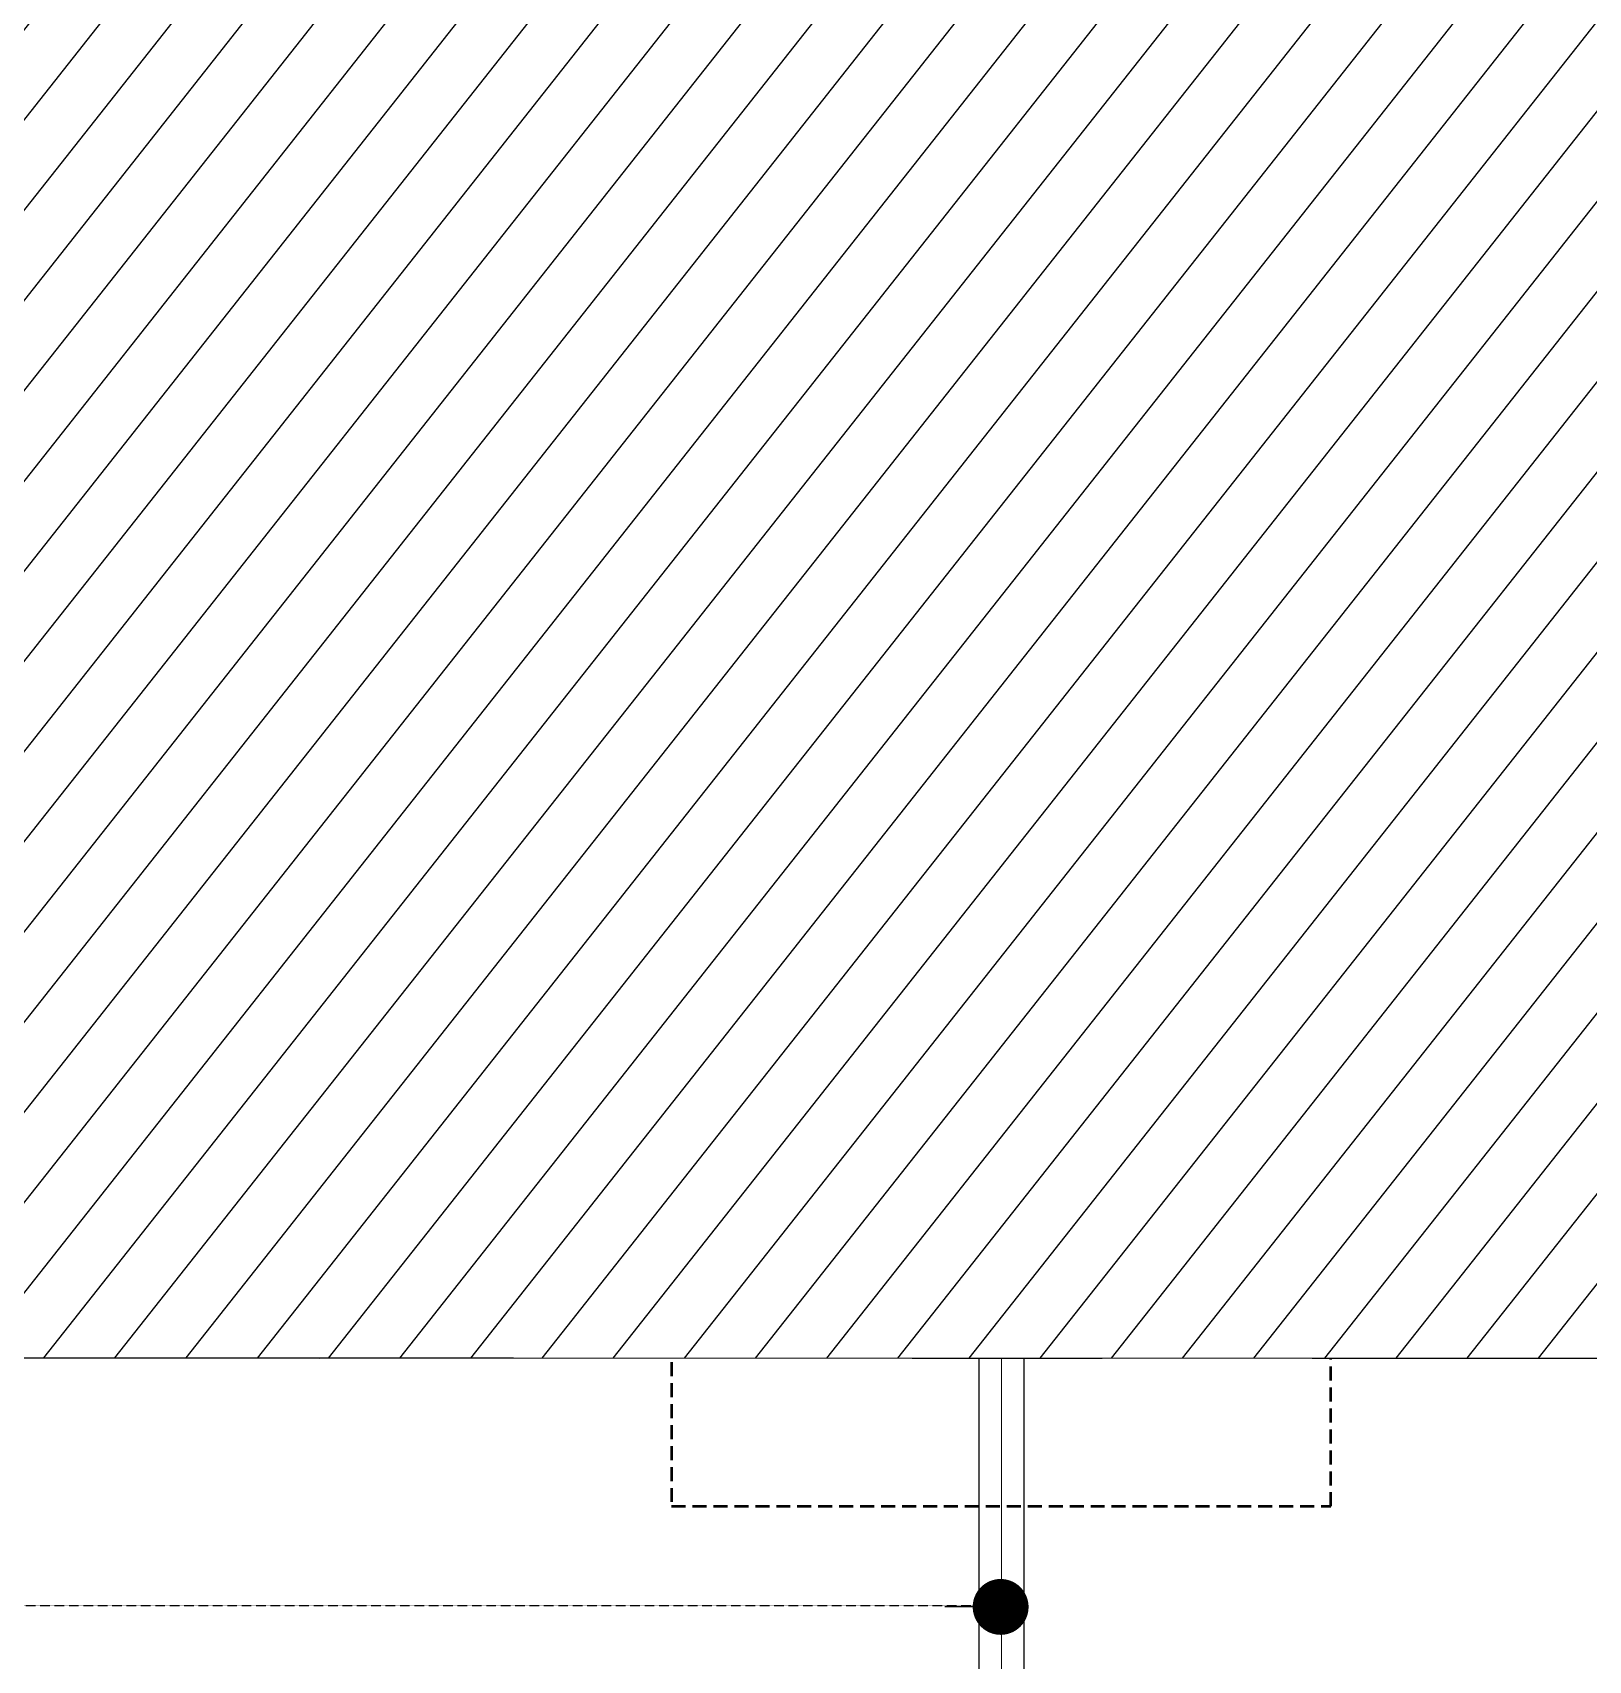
# Model space of a CAD drawing. Header units: centimetres. Extents: x -6122352 to 4157695, y -1694241 to 1947892.
# Drawn here: x 130869 to 137830, y -194624 to -187341 of the extents above; entities that cross this region are included whole.
import ezdxf
from ezdxf.xclip import XClip

# ---------------------------------------------------------------- set-up
doc = ezdxf.new("R2010")
doc.units = ezdxf.units.CM
doc.header["$MEASUREMENT"] = 0
doc.header["$XCLIPFRAME"] = 2
for name, pattern in [('DASHED2', [0.375, 0.25, -0.125]), ('XR-AR-END-SETTING OUT PLAN$0$23585-XR-AR-END-GROUND FLOOR$0$23261-XR-AR-SI-GF$0$HIDDEN', [0.375, 0.25, -0.125]), ('XR-AR-END-SETTING OUT PLAN$0$23585-XR-AR-END-GROUND FLOOR$0$945-4P-1-101-GROUND FLOOR PLAN$0$XR-MIDDLE-GROUND FLOOR PLAN$0$HIDDEN2', [0.1875, 0.125, -0.0625]), ('XR-AR-END-SETTING OUT PLAN$0$23585-XR-AR-END-GROUND FLOOR$0$XR-END-GROUND FLOOR PLAN$0$HIDDEN', [9.525, 6.35, -3.175]), ('XR-AR-END-SETTING OUT PLAN$0$23585-XR-AR-END-GROUND FLOOR$0$XR-END-GROUND FLOOR PLAN$0$HIDDEN2', [0.1875, 0.125, -0.0625]), ('XR-AR-MID-SETTING OUT FOR MASTER$0$23585-XR-AR-MID-GROUND FLOOR$0$23261-XR-AR-SI-GF$0$HIDDEN', [0.375, 0.25, -0.125]), ('XR-AR-MID-SETTING OUT FOR MASTER$0$23585-XR-AR-MID-GROUND FLOOR$0$945-4P-1-101-GROUND FLOOR PLAN$0$XR-MIDDLE-GROUND FLOOR PLAN$0$HIDDEN', [9.525, 6.35, -3.175]), ('XR-AR-MID-SETTING OUT FOR MASTER$0$23585-XR-AR-MID-GROUND FLOOR$0$945-4P-1-101-GROUND FLOOR PLAN$0$XR-MIDDLE-GROUND FLOOR PLAN$0$HIDDEN2', [0.1875, 0.125, -0.0625])]:
    doc.linetypes.add(name, pattern=pattern)
doc.layers.add('08-Compound Wall-4', color=7, linetype='Continuous', lineweight=25, true_color=0xff4405)
doc.layers.add('23585-XR-AR-DAMAC PLOT LIMITS$0$1-End units', color=7, linetype='Continuous', lineweight=5, true_color=0xf8991e)
for name, color, linetype, lineweight in [('23585-XR-AR-DAMAC PLOT LIMITS$0$1-Mid units', 41, 'Continuous', 5), ('@ Foundations', 4, 'DASHED2', 50), ('A-ANNO-TEXT', 3, 'Continuous', 25), ('XR-AR-END-SETTING OUT PLAN$0$23585-XR-AR-END-GROUND FLOOR$0$A-DOOR-FULL', 1, 'Continuous', 9), ('XR-AR-END-SETTING OUT PLAN$0$23585-XR-AR-END-GROUND FLOOR$0$A-FLOR-OVHD', 9, 'XR-AR-END-SETTING OUT PLAN$0$23585-XR-AR-END-GROUND FLOOR$0$23261-XR-AR-SI-GF$0$HIDDEN', 15), ('XR-AR-END-SETTING OUT PLAN$0$23585-XR-AR-END-GROUND FLOOR$0$A-GLAZ-SILL', 8, 'Continuous', 5), ('XR-AR-END-SETTING OUT PLAN$0$23585-XR-AR-END-GROUND FLOOR$0$A-GLAZ-WNDO', 232, 'Continuous', 9), ('XR-AR-END-SETTING OUT PLAN$0$23585-XR-AR-END-GROUND FLOOR$0$A-WALL', 7, 'Continuous', 30), ('XR-AR-END-SETTING OUT PLAN$0$23585-XR-AR-END-GROUND FLOOR$0$A-WALL-FNSH', 9, 'Continuous', 5), ('XR-AR-END-SETTING OUT PLAN$0$23585-XR-AR-END-GROUND FLOOR$0$S-COLS', 51, 'Continuous', 40), ('XR-AR-END-SETTING OUT PLAN$0$23585-XR-AR-END-GROUND FLOOR$0$S-COLS-PATT', 8, 'Continuous', 5), ('XR-AR-MID-SETTING OUT FOR MASTER$0$23585-XR-AR-MID-GROUND FLOOR$0$$A-GLAZ-WNDO', 232, 'Continuous', 9), ('XR-AR-MID-SETTING OUT FOR MASTER$0$23585-XR-AR-MID-GROUND FLOOR$0$$A-WALL', 1, 'Continuous', 5), ('XR-AR-MID-SETTING OUT FOR MASTER$0$23585-XR-AR-MID-GROUND FLOOR$0$A-DOOR', 31, 'Continuous', 5), ('XR-AR-MID-SETTING OUT FOR MASTER$0$23585-XR-AR-MID-GROUND FLOOR$0$A-DOOR-FULL', 1, 'Continuous', 9), ('XR-AR-MID-SETTING OUT FOR MASTER$0$23585-XR-AR-MID-GROUND FLOOR$0$A-FLOR-OVHD', 9, 'XR-AR-MID-SETTING OUT FOR MASTER$0$23585-XR-AR-MID-GROUND FLOOR$0$23261-XR-AR-SI-GF$0$HIDDEN', 15), ('XR-AR-MID-SETTING OUT FOR MASTER$0$23585-XR-AR-MID-GROUND FLOOR$0$A-FLOR-PATT', 8, 'Continuous', 5), ('XR-AR-MID-SETTING OUT FOR MASTER$0$23585-XR-AR-MID-GROUND FLOOR$0$A-GLAZ-SILL', 8, 'Continuous', 5), ('XR-AR-MID-SETTING OUT FOR MASTER$0$23585-XR-AR-MID-GROUND FLOOR$0$A-GLAZ-WNDO', 232, 'Continuous', 9), ('XR-AR-MID-SETTING OUT FOR MASTER$0$23585-XR-AR-MID-GROUND FLOOR$0$A-WALL', 7, 'Continuous', 30), ('XR-AR-MID-SETTING OUT FOR MASTER$0$23585-XR-AR-MID-GROUND FLOOR$0$A-WALL-FNSH', 9, 'Continuous', 5), ('XR-AR-MID-SETTING OUT FOR MASTER$0$23585-XR-AR-MID-GROUND FLOOR$0$S-COLS', 51, 'Continuous', 40)]:
    doc.layers.add(name, color=color, linetype=linetype, lineweight=lineweight)
for name, color, linetype in [('@MI-REF LAYER', 7, 'Continuous'), ('B_TH_4', 7, 'Continuous'), ('XR-AR-END-SETTING OUT PLAN$0$23585-XR-AR-END-GROUND FLOOR$0$A-Flor-Strs', 1, 'Continuous'), ('XR-AR-MID-SETTING OUT FOR MASTER$0$23585-XR-AR-MID-GROUND FLOOR$0$A-Flor-Strs', 1, 'Continuous'), ('XR-AR-MID-SETTING OUT FOR MASTER$0$23585-XR-AR-MID-GROUND FLOOR$0$GS-HATCH-FLOOR TILE', 251, 'Continuous')]:
    doc.layers.add(name, color=color, linetype=linetype)

# ---------------------------------------------------------------- blocks, each defined once
blk = doc.blocks.new('23585-XR-AR-DAMAC PLOT LIMITS')
at = {"layer": '23585-XR-AR-DAMAC PLOT LIMITS$0$1-End units', "color": 251, "true_color": 0x636466}
blk.add_lwpolyline([(496635.7795, 2768869.0365), (496629.5999, 2768862.2921), (496611.9049, 2768878.5059), (496618.0851, 2768885.2507)], close=True, dxfattribs=at)
at = {"layer": '23585-XR-AR-DAMAC PLOT LIMITS$0$1-Mid units', "color": 251, "true_color": 0x636466}
blk.add_lwpolyline([(496607.8513, 2768874.0821), (496611.9049, 2768878.5059), (496629.5999, 2768862.2921), (496625.5465, 2768857.8683)], close=True, dxfattribs=at)
blk = doc.blocks.new('A$Cf093b529')
at = {"layer": 'A-ANNO-TEXT'}
blk.add_blockref('23585-XR-AR-DAMAC PLOT LIMITS', (-495391.9901, -2768603.4419), dxfattribs=at)
blk = doc.blocks.new('XR-AR-END-SETTING OUT PLAN$0$23585-XR-AR-END-GROUND FLOOR$0$XR-END-GROUND FLOOR PLAN$0$A$C69996ABC')
at = {"layer": 'XR-AR-END-SETTING OUT PLAN$0$23585-XR-AR-END-GROUND FLOOR$0$A-GLAZ-SILL'}
blk.add_line((0.25, 1), (0.25, 0.1), dxfattribs=at)
at = {"layer": 'XR-AR-END-SETTING OUT PLAN$0$23585-XR-AR-END-GROUND FLOOR$0$A-GLAZ-WNDO'}
for p, q in [((0, 1), (0, 0.95)), ((0.25, 1), (0, 1)), ((0, 0.95), (0.15, 0.95)), ((0, 0.95), (0, 0.15)), ((0.15, 0.95), (0.15, 1)), ((0.15, 1), (0.15, 0.1)), ((0.15, 0.15), (0, 0.15)), ((0, 0.1), (0, 0.15)), ((0.15, 0.1), (0.15, 0.15)), ((0.25, 0.1), (0, 0.1))]:
    blk.add_line(p, q, dxfattribs=at)
blk.add_lwpolyline([(0, 0.95), (0, 0.15), (0.05, 0.15), (0.05, 0.95)], close=True, dxfattribs=at)
blk.add_lwpolyline([(0.05, 0.1), (0, 0.1)], dxfattribs=at)
blk = doc.blocks.new('*U37')
for points in [[(91, 0), (41, 0), (41, 1021), (91, 1021)], [(0, 0), (38, 0), (38, -50), (50, -50), (50, -110), (0, -110)], [(1100, 0), (1062, 0), (1062, -50), (1050, -50), (1050, -110), (1100, -110)]]:
    blk.add_lwpolyline(points, close=True)
at = {"color": 8, "linetype": 'XR-AR-END-SETTING OUT PLAN$0$23585-XR-AR-END-GROUND FLOOR$0$XR-END-GROUND FLOOR PLAN$0$HIDDEN2'}
blk.add_arc((41, 0), 1021, 0, 90, dxfattribs=at)
at = {"layer": 'XR-AR-END-SETTING OUT PLAN$0$23585-XR-AR-END-GROUND FLOOR$0$A-GLAZ-SILL', "linetype": 'XR-AR-END-SETTING OUT PLAN$0$23585-XR-AR-END-GROUND FLOOR$0$945-4P-1-101-GROUND FLOOR PLAN$0$XR-MIDDLE-GROUND FLOOR PLAN$0$HIDDEN2', "ltscale": 3}
blk.add_lwpolyline([(0, 0), (1100, 0), (1100, -110), (0, -110)], close=True, dxfattribs=at)
blk = doc.blocks.new('*U131')
for points in [[(91, 0), (41, 0), (41, 1021), (91, 1021)], [(0, 0), (38, 0), (38, -50), (50, -50), (50, -122.2), (0, -122.2)], [(1100, 0), (1062, 0), (1062, -50), (1050, -50), (1050, -122.2), (1100, -122.2)]]:
    blk.add_lwpolyline(points, close=True)
at = {"color": 8, "linetype": 'XR-AR-END-SETTING OUT PLAN$0$23585-XR-AR-END-GROUND FLOOR$0$XR-END-GROUND FLOOR PLAN$0$HIDDEN2'}
blk.add_arc((41, 0), 1021, 0, 90, dxfattribs=at)
at = {"layer": 'XR-AR-END-SETTING OUT PLAN$0$23585-XR-AR-END-GROUND FLOOR$0$A-GLAZ-SILL', "linetype": 'XR-AR-END-SETTING OUT PLAN$0$23585-XR-AR-END-GROUND FLOOR$0$945-4P-1-101-GROUND FLOOR PLAN$0$XR-MIDDLE-GROUND FLOOR PLAN$0$HIDDEN2', "ltscale": 3}
blk.add_lwpolyline([(0, 0), (1100, 0), (1100, -122.2), (0, -122.2)], close=True, dxfattribs=at)
blk = doc.blocks.new('*U36')
at = {"linetype": 'XR-AR-END-SETTING OUT PLAN$0$23585-XR-AR-END-GROUND FLOOR$0$XR-END-GROUND FLOOR PLAN$0$HIDDEN', "ltscale": 0.2}
blk.add_lwpolyline([(672.5, 0, 0, 0, 0), (125, 0, 16.7, 16.7, 0), (62.5, -171.7, 16.7, 16.7, 0), (-62.5, 171.7, 16.7, 16.7, 0), (-125, 0, 0, 0, 0), (-771.8, 0, 0, 0, 0)], format="xyseb", dxfattribs=at)
blk = doc.blocks.new('XR-AR-END-SETTING OUT PLAN$0$23585-XR-AR-END-GROUND FLOOR$0$A$C75a8815d')
at = {"layer": 'XR-AR-END-SETTING OUT PLAN$0$23585-XR-AR-END-GROUND FLOOR$0$S-COLS', "color": 252, "lineweight": 30}
for points in [[(6049.9, 3656.8), (6049.9, 2256.8), (6249.9, 2256.8), (6249.9, 3656.8)], [(6050, 1200), (6050, 0), (6250, 0), (6250, 1200)]]:
    blk.add_lwpolyline(points, close=True, dxfattribs=at)
blk = doc.blocks.new('XR-AR-END-SETTING OUT PLAN')
at = {"layer": '08-Compound Wall-4', "ltscale": 100}
blk.add_lwpolyline([(9050.1, 5500), (9050.1, 1500), (9250.1, 1500), (9250.1, 5500)], dxfattribs=at)
at = {"layer": 'XR-AR-END-SETTING OUT PLAN$0$23585-XR-AR-END-GROUND FLOOR$0$A-FLOR-OVHD', "color": 8, "ltscale": 5}
blk.add_lwpolyline([(8549.8, 7912.7), (9050, 7912.7), (9050, 7412.7), (8549.8, 7412.7)], close=True, dxfattribs=at)
for points in [[(8549.8, 7912.7), (9050, 7412.7)], [(9050, 7912.7), (8549.8, 7412.7)], [(8850.1, 5750), (9050.1, 6550)], [(8850.1, 6550), (9050.1, 5750)]]:
    blk.add_lwpolyline(points, dxfattribs=at)
at = {"layer": 'XR-AR-END-SETTING OUT PLAN$0$23585-XR-AR-END-GROUND FLOOR$0$A-Flor-Strs', "color": 8, "linetype": 'XR-AR-END-SETTING OUT PLAN$0$23585-XR-AR-END-GROUND FLOOR$0$XR-END-GROUND FLOOR PLAN$0$HIDDEN', "ltscale": 0.1}
for p, q in [((7950.1, 11508.5), (7950.1, 8110)), ((8000.1, 9060), (8000.1, 11526.8)), ((8050.1, 9010), (8050.1, 11545)), ((8000.1, 11350), (7950.1, 11350)), ((8050.1, 11350), (9050.1, 11350)), ((8000.1, 11070), (7950.1, 11070)), ((8050.1, 11070), (9050.1, 11070)), ((8000.1, 10790), (7950.1, 10790)), ((8050.1, 10790), (9050.1, 10790)), ((8000.1, 10510), (7950.1, 10510)), ((8050.1, 10510), (9050.1, 10510)), ((8000.1, 10230), (7950.1, 10230)), ((8050.1, 10230), (9030.1, 10230)), ((8000.1, 9950), (7950.1, 9950)), ((8050.1, 9950), (9030.1, 9950)), ((8050.1, 9840), (9030.1, 9840)), ((8000.1, 9670), (7950.1, 9670)), ((8050.1, 9670), (9030.1, 9670)), ((8000.1, 9390), (7950.1, 9390)), ((8050.1, 9390), (9030.1, 9390)), ((8000.1, 9110), (7950.1, 9110)), ((8050.1, 9110), (9030.1, 9110)), ((7950.1, 9060), (8000.1, 9060)), ((7950.1, 9010), (8050.1, 9010)), ((7950.1, 8210), (9050.1, 8210)), ((7950.1, 8160), (9050.1, 8160)), ((7950.1, 8110), (9050.1, 8110))]:
    blk.add_line(p, q, dxfattribs=at)
at = {"layer": 'XR-AR-END-SETTING OUT PLAN$0$23585-XR-AR-END-GROUND FLOOR$0$A-WALL', "color": 8}
for p, q in [((8100.1, 6650), (9250.1, 6650)), ((8100.1, 6650), (8100.1, 6550)), ((8750.1, 5750), (8750.1, 6650)), ((9250.1, 6650), (9250.1, 5500)), ((8100.1, 6550), (8750.1, 6550)), ((8700.1, 5750), (8750.1, 5750)), ((8700.1, 5500), (8700.1, 5750)), ((9250.1, 5500), (8700.1, 5500)), ((9050.1, 5500), (9050.1, 5500))]:
    blk.add_line(p, q, dxfattribs=at)
for points in [[(9250.1, 6650), (9050.1, 6650), (9050.1, 8750), (6850.1, 8750), (6850.1, 8700), (6750.1, 8700), (6750.1, 8750), (6650.1, 8750), (6650.1, 8850), (6950.1, 8850), (6950.1, 8900), (7050.1, 8900), (7050.1, 8850), (9050.1, 8850), (9050.1, 10350), (7050.1, 10350), (7050.1, 9800), (6950.1, 9800), (6950.1, 10550), (7050.1, 10550), (7050.1, 10450), (9050.1, 10450), (9049.9, 19523.4), (9250, 19523.4)], [(3250.1, 5500), (7760.1, 5500), (7760.1, 5750), (3250.1, 5750)]]:
    blk.add_lwpolyline(points, close=True, dxfattribs=at)
for points in [[(7050.1, 10450), (7050.1, 10350)], [(9050.1, 10450), (9050.1, 10350)], [(6750.1, 7650), (6750.1, 7800), (6850.1, 7800), (6850.1, 7750), (7450.1, 7750), (7450.1, 5750), (7350.1, 5750), (7350.1, 7650), (6750.1, 7650)], [(9050.1, 5750), (8850.1, 5750), (8850.1, 6550), (9050.1, 6550), (9050.1, 5750)]]:
    blk.add_lwpolyline(points, dxfattribs=at)
at = {"layer": 'XR-AR-END-SETTING OUT PLAN$0$23585-XR-AR-END-GROUND FLOOR$0$A-WALL-FNSH', "color": 8}
for p, q in [((6870.1, 8700), (6850.1, 8700)), ((9030.1, 8730), (6870.1, 8730)), ((6870.1, 8730), (6870.1, 8700)), ((9030.1, 6670), (9030.1, 8730)), ((8080.1, 6670), (9030.1, 6670)), ((8080.1, 6670), (8080.1, 6530)), ((8080.1, 6530), (8730.1, 6530)), ((8730.1, 5770), (8730.1, 6530)), ((8680.1, 5650), (8680.1, 5770)), ((8680.1, 5770), (8730.1, 5770))]:
    blk.add_line(p, q, dxfattribs=at)
for points in [[(6981.5, 9800), (7070.1, 9800), (7070.1, 10330), (9030.1, 10330), (9030.1, 8870), (7070.1, 8870), (7070.1, 8900), (7050.1, 8900)], [(6850.1, 7800), (6870.1, 7800), (6870.1, 7770), (7470.1, 7770), (7470.1, 5770), (7780.1, 5770), (7780.1, 5650)]]:
    blk.add_lwpolyline(points, dxfattribs=at)
at = {"color": 8, "xscale": 1000.000000000054, "yscale": 1000.000000000054, "zscale": 1000.000000000054, "rotation": 90}
blk.add_blockref('XR-AR-END-SETTING OUT PLAN$0$23585-XR-AR-END-GROUND FLOOR$0$XR-END-GROUND FLOOR PLAN$0$A$C69996ABC', (8780.1, 5500), dxfattribs=at)
at = {"layer": 'XR-AR-END-SETTING OUT PLAN$0$23585-XR-AR-END-GROUND FLOOR$0$A-DOOR-FULL', "color": 8}
for name, p, xscale, yscale, zscale, rotation in [('*U131', (7050.1, 10550), -0.8181818181818169, 0.8181818181818169, 0.8181818181818167, 270), ('*U131', (7050.1, 8900), -0.8181818181818169, 0.8181818181818169, 0.8181818181818167, 270), ('*U37', (6650.1, 8750), 0.9090909090912127, 0.9090909090912127, 0.9090909090912127, 179.9999999999999), ('*U131', (6850.1, 8700), 0.8181818181818152, 0.8181818181818152, 0.8181818181818152, 270)]:
    blk.add_blockref(name, p, dxfattribs=dict(at, xscale=xscale, yscale=yscale, zscale=zscale, rotation=rotation))
at = {"layer": 'XR-AR-END-SETTING OUT PLAN$0$23585-XR-AR-END-GROUND FLOOR$0$A-FLOR-OVHD', "color": 8, "xscale": -0.999999999999999, "rotation": 199.9831065219304}
blk.add_blockref('*U36', (8500, 11710), dxfattribs=at)
at = {"layer": 'XR-AR-END-SETTING OUT PLAN$0$23585-XR-AR-END-GROUND FLOOR$0$S-COLS-PATT', "color": 8}
blk.add_blockref('XR-AR-END-SETTING OUT PLAN$0$23585-XR-AR-END-GROUND FLOOR$0$A$C75a8815d', (3000.1, 5500), dxfattribs=at)
blk = doc.blocks.new('END UNIT')
at = {"xscale": 0.001, "yscale": 0.001, "zscale": 0.001}
blk.add_blockref('XR-AR-END-SETTING OUT PLAN', (-9.1502, 0), dxfattribs=at)
blk = doc.blocks.new('XR-AR-MID-SETTING OUT FOR MASTER$0$23585-XR-AR-MID-GROUND FLOOR$0$945-4P-1-101-GROUND FLOOR PLAN$0$XR-MIDDLE-CAR PARK HATCH')
at = {"layer": 'XR-AR-MID-SETTING OUT FOR MASTER$0$23585-XR-AR-MID-GROUND FLOOR$0$A-FLOR-PATT'}
blk.add_lwpolyline([(9250, 100), (9250, 5500), (15050, 5502.7), (15050, 100.5)], close=True, dxfattribs=at)
blk = doc.blocks.new('*U130')
for points in [[(91, 0), (41, 0), (41, 1021), (91, 1021)], [(0, 0), (38, 0), (38, -50), (50, -50), (50, -122.2), (0, -122.2)], [(1100, 0), (1062, 0), (1062, -50), (1050, -50), (1050, -122.2), (1100, -122.2)]]:
    blk.add_lwpolyline(points, close=True)
at = {"color": 8, "linetype": 'XR-AR-MID-SETTING OUT FOR MASTER$0$23585-XR-AR-MID-GROUND FLOOR$0$945-4P-1-101-GROUND FLOOR PLAN$0$XR-MIDDLE-GROUND FLOOR PLAN$0$HIDDEN2'}
blk.add_arc((41, 0), 1021, 0, 90, dxfattribs=at)
at = {"layer": 'XR-AR-MID-SETTING OUT FOR MASTER$0$23585-XR-AR-MID-GROUND FLOOR$0$A-GLAZ-SILL', "linetype": 'XR-AR-MID-SETTING OUT FOR MASTER$0$23585-XR-AR-MID-GROUND FLOOR$0$945-4P-1-101-GROUND FLOOR PLAN$0$XR-MIDDLE-GROUND FLOOR PLAN$0$HIDDEN2', "ltscale": 3}
blk.add_lwpolyline([(0, 0), (1100, 0), (1100, -122.2), (0, -122.2)], close=True, dxfattribs=at)
blk = doc.blocks.new('*U27')
for points in [[(91, 0), (41, 0), (41, 1021), (91, 1021)], [(0, 0), (38, 0), (38, -50), (50, -50), (50, -250), (0, -250)], [(1100, 0), (1062, 0), (1062, -50), (1050, -50), (1050, -250), (1100, -250)]]:
    blk.add_lwpolyline(points, close=True)
at = {"color": 8, "linetype": 'XR-AR-MID-SETTING OUT FOR MASTER$0$23585-XR-AR-MID-GROUND FLOOR$0$945-4P-1-101-GROUND FLOOR PLAN$0$XR-MIDDLE-GROUND FLOOR PLAN$0$HIDDEN2'}
blk.add_arc((41, 0), 1021, 0, 90, dxfattribs=at)
at = {"layer": 'XR-AR-MID-SETTING OUT FOR MASTER$0$23585-XR-AR-MID-GROUND FLOOR$0$A-GLAZ-SILL', "linetype": 'XR-AR-MID-SETTING OUT FOR MASTER$0$23585-XR-AR-MID-GROUND FLOOR$0$945-4P-1-101-GROUND FLOOR PLAN$0$XR-MIDDLE-GROUND FLOOR PLAN$0$HIDDEN2', "ltscale": 3}
blk.add_lwpolyline([(0, 0), (1100, 0), (1100, -250), (0, -250)], close=True, dxfattribs=at)
blk = doc.blocks.new('XR-AR-MID-SETTING OUT FOR MASTER$0$23585-XR-AR-MID-GROUND FLOOR$0$945-4P-1-101-GROUND FLOOR PLAN$0$XR-MIDDLE-GROUND FLOOR PLAN$0$A$C70344426')
at = {"layer": 'XR-AR-MID-SETTING OUT FOR MASTER$0$23585-XR-AR-MID-GROUND FLOOR$0$A-GLAZ-SILL'}
blk.add_line((0.25, 2.65), (0.25, 0), dxfattribs=at)
at = {"layer": 'XR-AR-MID-SETTING OUT FOR MASTER$0$23585-XR-AR-MID-GROUND FLOOR$0$A-GLAZ-WNDO'}
for p, q in [((0, 2.65), (0, 2.6)), ((0, 2.65), (0.25, 2.65)), ((0.15, 2.6), (0.15, 2.65)), ((0, 2.6), (0.15, 2.6)), ((0.15, 2.6), (0.15, 0)), ((0, 1.8), (0, 1.75)), ((0.15, 1.8), (0, 1.8)), ((0, 1.75), (0.15, 1.75)), ((0.15, 1.75), (0.15, 1.8)), ((0, 0.9), (0, 0.85)), ((0.15, 0.9), (0, 0.9)), ((0.15, 0.85), (0.15, 0.9)), ((0, 0.85), (0.15, 0.85)), ((0, 0.85), (0, 0.05)), ((0.15, 0.05), (0, 0.05)), ((0, 0), (0, 0.05)), ((0.15, 0), (0.15, 0.05)), ((0.25, 0), (0, 0))]:
    blk.add_line(p, q, dxfattribs=at)
blk.add_lwpolyline([(0.05, 1.8), (0.05, 2.6), (0, 2.6), (0, 0.9), (0.05, 0.9), (0.05, 1.75)], dxfattribs=at)
blk.add_lwpolyline([(0, 0.85), (0, 0.05), (0.05, 0.05), (0.05, 0.85)], close=True, dxfattribs=at)
blk = doc.blocks.new('*U28')
for points in [[(0, 70), (38, 70), (38, 120), (50, 120), (50, 180), (0, 180)], [(1100, 70), (1062, 70), (1062, 120), (1050, 120), (1050, 180), (1100, 180)], [(91, 70), (41, 70), (41, -951), (91, -951)]]:
    blk.add_lwpolyline(points, close=True)
at = {"color": 8, "linetype": 'XR-AR-MID-SETTING OUT FOR MASTER$0$23585-XR-AR-MID-GROUND FLOOR$0$945-4P-1-101-GROUND FLOOR PLAN$0$XR-MIDDLE-GROUND FLOOR PLAN$0$HIDDEN2'}
blk.add_arc((41, 70), 1021, 270, 0, dxfattribs=at)
at = {"layer": 'XR-AR-MID-SETTING OUT FOR MASTER$0$23585-XR-AR-MID-GROUND FLOOR$0$A-GLAZ-SILL', "linetype": 'XR-AR-MID-SETTING OUT FOR MASTER$0$23585-XR-AR-MID-GROUND FLOOR$0$945-4P-1-101-GROUND FLOOR PLAN$0$XR-MIDDLE-GROUND FLOOR PLAN$0$HIDDEN2', "ltscale": 3}
blk.add_lwpolyline([(0, 70), (1100, 70), (1100, 180), (0, 180)], close=True, dxfattribs=at)
blk = doc.blocks.new('XR-AR-MID-SETTING OUT FOR MASTER$0$23585-XR-AR-MID-GROUND FLOOR$0$945-4P-1-101-GROUND FLOOR PLAN$0$XR-MIDDLE-GROUND FLOOR PLAN$0$A$C2DB306E2')
at = {"layer": 'XR-AR-MID-SETTING OUT FOR MASTER$0$23585-XR-AR-MID-GROUND FLOOR$0$A-DOOR-FULL'}
for p, q in [((0.15, 1.25), (0.05, 1.25)), ((0.05, 1.25), (0.05, 1.2)), ((0.15, 1.2), (0.15, 1.25)), ((0.05, 1.2), (0.15, 1.2)), ((0, 0.8), (0, 0)), ((0, 0.8), (0.04, 0.8)), ((0.04, 0.8), (0.04, 0)), ((0.05, 0.35), (0.05, 0.4)), ((0.05, 0.4), (0.15, 0.4)), ((0.15, 0.4), (0.15, 0.35)), ((0.15, 0.35), (0.05, 0.35)), ((0, 0), (0.04, 0))]:
    blk.add_line(p, q, dxfattribs=at)
at = {"layer": 'XR-AR-MID-SETTING OUT FOR MASTER$0$23585-XR-AR-MID-GROUND FLOOR$0$A-GLAZ-SILL', "linetype": 'XR-AR-MID-SETTING OUT FOR MASTER$0$23585-XR-AR-MID-GROUND FLOOR$0$945-4P-1-101-GROUND FLOOR PLAN$0$XR-MIDDLE-GROUND FLOOR PLAN$0$HIDDEN2', "ltscale": 3}
for p, q in [((0.05, 1.2), (0.05, 0.4)), ((0.15, 1.2), (0.15, 0.4))]:
    blk.add_line(p, q, dxfattribs=at)
blk = doc.blocks.new('XR-AR-MID-SETTING OUT FOR MASTER$0$23585-XR-AR-MID-GROUND FLOOR$0$945-4P-1-101-GROUND FLOOR PLAN$0$XR-MIDDLE-GROUND FLOOR PLAN$0$WRFWF')
at = {"layer": 'XR-AR-MID-SETTING OUT FOR MASTER$0$23585-XR-AR-MID-GROUND FLOOR$0$A-FLOR-OVHD', "linetype": 'XR-AR-MID-SETTING OUT FOR MASTER$0$23585-XR-AR-MID-GROUND FLOOR$0$945-4P-1-101-GROUND FLOOR PLAN$0$XR-MIDDLE-GROUND FLOOR PLAN$0$HIDDEN', "ltscale": 0.1}
for p, q in [((9250, 14090), (9250, 9909.4)), ((10350, 14089.4), (9250, 14089.4)), ((10350, 13809.4), (9250, 13809.4)), ((10350, 13529.4), (9250, 13529.4)), ((10350, 13249.4), (9250, 13249.4)), ((10350, 12969.4), (9250, 12969.4)), ((10350, 12689.4), (9250, 12689.4)), ((10350, 12409.4), (9250, 12409.4)), ((10350, 12129.4), (9250, 12129.4)), ((10350, 11849.4), (9250, 11849.4)), ((10350, 11569.4), (9250, 11569.4)), ((10350, 11289.4), (9250, 11289.4)), ((10350, 11009.4), (9250, 11009.4)), ((10350, 11009.4), (10350, 9909.4)), ((10350, 9909.4), (9250, 9909.4))]:
    blk.add_line(p, q, dxfattribs=at)
blk.add_lwpolyline([(10350, 14370), (10350, 11009.4)], dxfattribs=at)
blk = doc.blocks.new('XR-AR-MID-SETTING OUT FOR MASTER$0$23585-XR-AR-MID-GROUND FLOOR$0$A$C08698786')
at = {"layer": 'XR-AR-MID-SETTING OUT FOR MASTER$0$23585-XR-AR-MID-GROUND FLOOR$0$S-COLS', "color": 252, "lineweight": 30}
for points in [[(-100, 9156.8), (-100, 7756.8), (100, 7756.8), (100, 9156.8)], [(-100, 6700), (-100, 5500), (100, 5500), (100, 6700)]]:
    blk.add_lwpolyline(points, close=True, dxfattribs=at)
blk = doc.blocks.new('XR-AR-MID-SETTING OUT FOR MASTER')
at = {"layer": 'XR-AR-MID-SETTING OUT FOR MASTER$0$23585-XR-AR-MID-GROUND FLOOR$0$A-Flor-Strs', "color": 8}
for p, q in [((5900, 5802.7), (4250, 5802.7)), ((5900, 5502.7), (4250, 5502.7))]:
    blk.add_line(p, q, dxfattribs=at)
at = {"layer": 'XR-AR-MID-SETTING OUT FOR MASTER$0$23585-XR-AR-MID-GROUND FLOOR$0$A-WALL', "color": 8}
for points in [[(100, 19472.7), (-100, 19472.7), (-100, 5500), (100, 5500), (100, 8850.1), (1100, 8850.1), (1100, 8950.1), (100, 8950.1), (100, 10950), (2100, 10950), (2100, 9950.1), (2200, 9950.1), (2200.1, 11150), (2100.1, 11150), (2100, 11050), (100, 11050)], [(3400, 12202.7), (3500.1, 12202.7), (3500.1, 11502.7), (4400, 11502.7), (4400, 11252.7), (3650, 11252.7), (3650, 11027.6), (3400, 11027.6)], [(4250, 5500), (3050, 5500), (3050, 5750), (4000.2, 5750), (4000.2, 8850), (3300, 8850), (3300, 8950), (3400, 8950.2), (3400.1, 9927.6), (3650, 9927.6), (3650, 9100), (4250, 9100)], [(2100.1, 8950.1), (2099.9, 9050.2), (2200, 9050.2), (2200, 8950.1), (2300, 8950.2), (2300, 8850.1), (2000, 8850.1), (2000, 8950.1)], [(100, 5750), (400, 5750), (400, 5500), (100, 5500)]]:
    blk.add_lwpolyline(points, close=True, dxfattribs=at)
blk.add_lwpolyline([(2100, 11050), (2100, 10950)], dxfattribs=at)
at = {"layer": 'XR-AR-MID-SETTING OUT FOR MASTER$0$23585-XR-AR-MID-GROUND FLOOR$0$A-WALL-FNSH', "color": 8}
for points in [[(2080, 10930), (120, 10930), (120, 8972.8), (1100, 8972.8), (1100, 8952.8)], [(2100, 9950), (2080, 9950), (2080, 10930)]]:
    blk.add_lwpolyline(points, dxfattribs=at)
at = {"layer": '08-Compound Wall-4', "ltscale": 100}
blk.add_blockref('XR-AR-MID-SETTING OUT FOR MASTER$0$23585-XR-AR-MID-GROUND FLOOR$0$945-4P-1-101-GROUND FLOOR PLAN$0$XR-MIDDLE-CAR PARK HATCH', (-9150, 0.2), dxfattribs=at)
at = {"layer": 'XR-AR-MID-SETTING OUT FOR MASTER$0$23585-XR-AR-MID-GROUND FLOOR$0$$A-GLAZ-WNDO', "color": 8, "xscale": -1000.000000000001, "yscale": 1000.000000000001, "zscale": 1000.000000000001, "rotation": 270}
blk.add_blockref('XR-AR-MID-SETTING OUT FOR MASTER$0$23585-XR-AR-MID-GROUND FLOOR$0$945-4P-1-101-GROUND FLOOR PLAN$0$XR-MIDDLE-GROUND FLOOR PLAN$0$A$C70344426', (400, 5500), dxfattribs=at)
at = {"layer": 'XR-AR-MID-SETTING OUT FOR MASTER$0$23585-XR-AR-MID-GROUND FLOOR$0$$A-WALL', "color": 8}
blk.add_blockref('XR-AR-MID-SETTING OUT FOR MASTER$0$23585-XR-AR-MID-GROUND FLOOR$0$945-4P-1-101-GROUND FLOOR PLAN$0$XR-MIDDLE-GROUND FLOOR PLAN$0$WRFWF', (-9150, -796.8), dxfattribs=at)
at = {"layer": 'XR-AR-MID-SETTING OUT FOR MASTER$0$23585-XR-AR-MID-GROUND FLOOR$0$A-DOOR', "color": 8, "xscale": -1000.000000000001, "yscale": 1000.000000000001, "zscale": 1000.000000000001, "rotation": 270}
blk.add_blockref('XR-AR-MID-SETTING OUT FOR MASTER$0$23585-XR-AR-MID-GROUND FLOOR$0$945-4P-1-101-GROUND FLOOR PLAN$0$XR-MIDDLE-GROUND FLOOR PLAN$0$A$C2DB306E2', (750, 8800.1), dxfattribs=at)
at = {"layer": 'XR-AR-MID-SETTING OUT FOR MASTER$0$23585-XR-AR-MID-GROUND FLOOR$0$A-DOOR-FULL', "color": 8, "xscale": 0.8181820445283869, "yscale": 0.8181820445283869, "zscale": 0.8181820445283869, "rotation": 90}
for p in [(2100.1, 11150), (2100, 9050.1)]:
    blk.add_blockref('*U130', p, dxfattribs=at)
at = {"layer": 'XR-AR-MID-SETTING OUT FOR MASTER$0$23585-XR-AR-MID-GROUND FLOOR$0$A-DOOR-FULL', "color": 8, "rotation": 90}
blk.add_blockref('*U27', (3400, 9927.6), dxfattribs=at)
at = {"layer": 'XR-AR-MID-SETTING OUT FOR MASTER$0$23585-XR-AR-MID-GROUND FLOOR$0$A-DOOR-FULL', "color": 8, "xscale": -0.909090909090913, "yscale": 0.909090909090913, "zscale": 0.909090909090913}
blk.add_blockref('*U28', (3300, 8786.4), dxfattribs=at)
at = {"layer": 'XR-AR-MID-SETTING OUT FOR MASTER$0$23585-XR-AR-MID-GROUND FLOOR$0$GS-HATCH-FLOOR TILE', "color": 8}
blk.add_blockref('XR-AR-MID-SETTING OUT FOR MASTER$0$23585-XR-AR-MID-GROUND FLOOR$0$A$C08698786', (0, 0), dxfattribs=at)
blk = doc.blocks.new('MID UNIT')
at = {"xscale": 0.001, "yscale": 0.001, "zscale": 0.001}
blk.add_blockref('XR-AR-MID-SETTING OUT FOR MASTER', (0, 0), dxfattribs=at)
blk = doc.blocks.new('TH_4')
at = {"xscale": -1}
blk.add_blockref('END UNIT', (495826.3054, 2769130.5141), dxfattribs=at)
blk.add_blockref('MID UNIT', (495826.3054, 2769130.5141), dxfattribs=at)
blk = doc.blocks.new('23585-XR-AR-MALDIVE-3$0$TH_4')
at = {"layer": 'B_TH_4', "xscale": 1.000039184446315, "yscale": 1.000039184446315, "zscale": 1.000039184446315}
blk.add_blockref('TH_4', (-19.4274, -108.5069), dxfattribs=at)
at = {"layer": '@ Foundations', "linetype": 'DASHED2', "ltscale": 0.25}
blk.add_lwpolyline([(495827.7803, 2769140.4018), (495824.8303, 2769140.4018), (495824.8303, 2769135.3518), (495827.7803, 2769135.3518)], close=True, dxfattribs=at)
blk = doc.blocks.new('_Dot')
at = {"color": 0, "linetype": 'ByBlock', "lineweight": -2}
blk.add_line((-0.5, 0), (-1, 0), dxfattribs=at)
at = {"color": 0, "linetype": 'ByBlock', "const_width": 0.5}
blk.add_lwpolyline([(-0.25, 0, 1), (0.25, 0, 1)], format="xyb", close=True, dxfattribs=at)

msp = doc.modelspace()

# ---------------------------------------------------------------- block references
at = {"layer": '@MI-REF LAYER', "xscale": 1000, "yscale": 1000, "zscale": 1000, "rotation": 312.4882903633292}
msp.add_blockref('A$Cf093b529', (-891608.73293, 539022.72011), dxfattribs=at)

# ---------------------------------------------------------------- next in the draw order: block references
at = {"layer": '@MI-REF LAYER'}
ref = msp.add_blockref('23585-XR-AR-MALDIVE-3$0$TH_4', (-496200594.91888, -2769238010.65776), dxfattribs=dict(at, xscale=1000, yscale=1000, zscale=1000, rotation=359.9894579927457))
XClip(ref).set_block_clipping_path([(495793.2129440373, 2769130.5118746869), (495793.2151333401, 2769154.4527085768), (495802.2924758582, 2769154.4001012277), (495808.2924773204, 2769154.406963835), (495814.292345406, 2769154.4139737505), (495820.2921942999, 2769154.4207010698), (495826.2923302837, 2769154.4274163703), (495835.2531786934, 2769154.4537565196), (495835.2507460304, 2769130.5139004989)])

# ---------------------------------------------------------------- next in the draw order: linework, layer by layer
at = {"layer": '@MI-REF LAYER', "linetype": 'DASHED2', "extrusion": (2.53391e-12, 6.92406e-09, 1), "elevation": 20.83253}
msp.add_lwpolyline([(135199.62928, -194379.60883), (125175.73299, -194378.43683), (124620.03354, -193640.83034)], dxfattribs=at)

# ---------------------------------------------------------------- next in the draw order: block references
at = {"layer": '@MI-REF LAYER', "extrusion": (1.61268e-12, 6.92406e-09, 1), "xscale": 250, "yscale": 250, "zscale": 250, "rotation": 359.9417982418385}
msp.add_blockref('_Dot', (135200.02115, -194384.57713, 20.83253), dxfattribs=at)

# ---------------------------------------------------------------- next in the draw order: wipeouts: each hides what was drawn before it
at = {"color": 10}
msp.add_wipeout([(141350.48661, -193268.34145), (141351.12394, -178994.51004), (135102.74947, -178989.93418), (135102.77709, -179294.75786), (111301.34285, -179292.23632), (111301.36116, -178992.65777), (105051.25007, -178992.27587), (105050.84168, -193266.12347), (141350.48634, -193272.80224)], dxfattribs=at).dxf.layer = '@MI-REF LAYER'

# ---------------------------------------------------------------- next in the draw order: hatches: boundary and pattern name
at = {"layer": '@MI-REF LAYER', "transparency": 33554508}
h = msp.add_hatch(dxfattribs=at)
h.set_pattern_fill('ANSI31', color=256, scale=2000, angle=186.72236)
h.paths.add_polyline_path([(141350.48634, -193272.80215), (141352.90655, -178994.51012), (135102.74633, -178994.23105), (135102.52622, -179294.78804), (111301.59379, -179292.23634), (111301.66041, -178992.67396), (105051.25007, -178992.29201), (105050.76712, -193266.12346)])

# ---------------------------------------------------------------- next in the draw order: linework, layer by layer
at = {"layer": '@MI-REF LAYER', "const_width": 5}
msp.add_lwpolyline([(141350.48634, -193272.80215), (141352.90655, -178994.51012), (135102.74633, -178994.23105), (135102.52622, -179294.78804), (111301.59379, -179292.23634), (111301.66041, -178992.67396), (105051.25007, -178992.29201), (105050.76712, -193266.12346)], close=True, dxfattribs=at)

doc.saveas('drawing.dxf')
